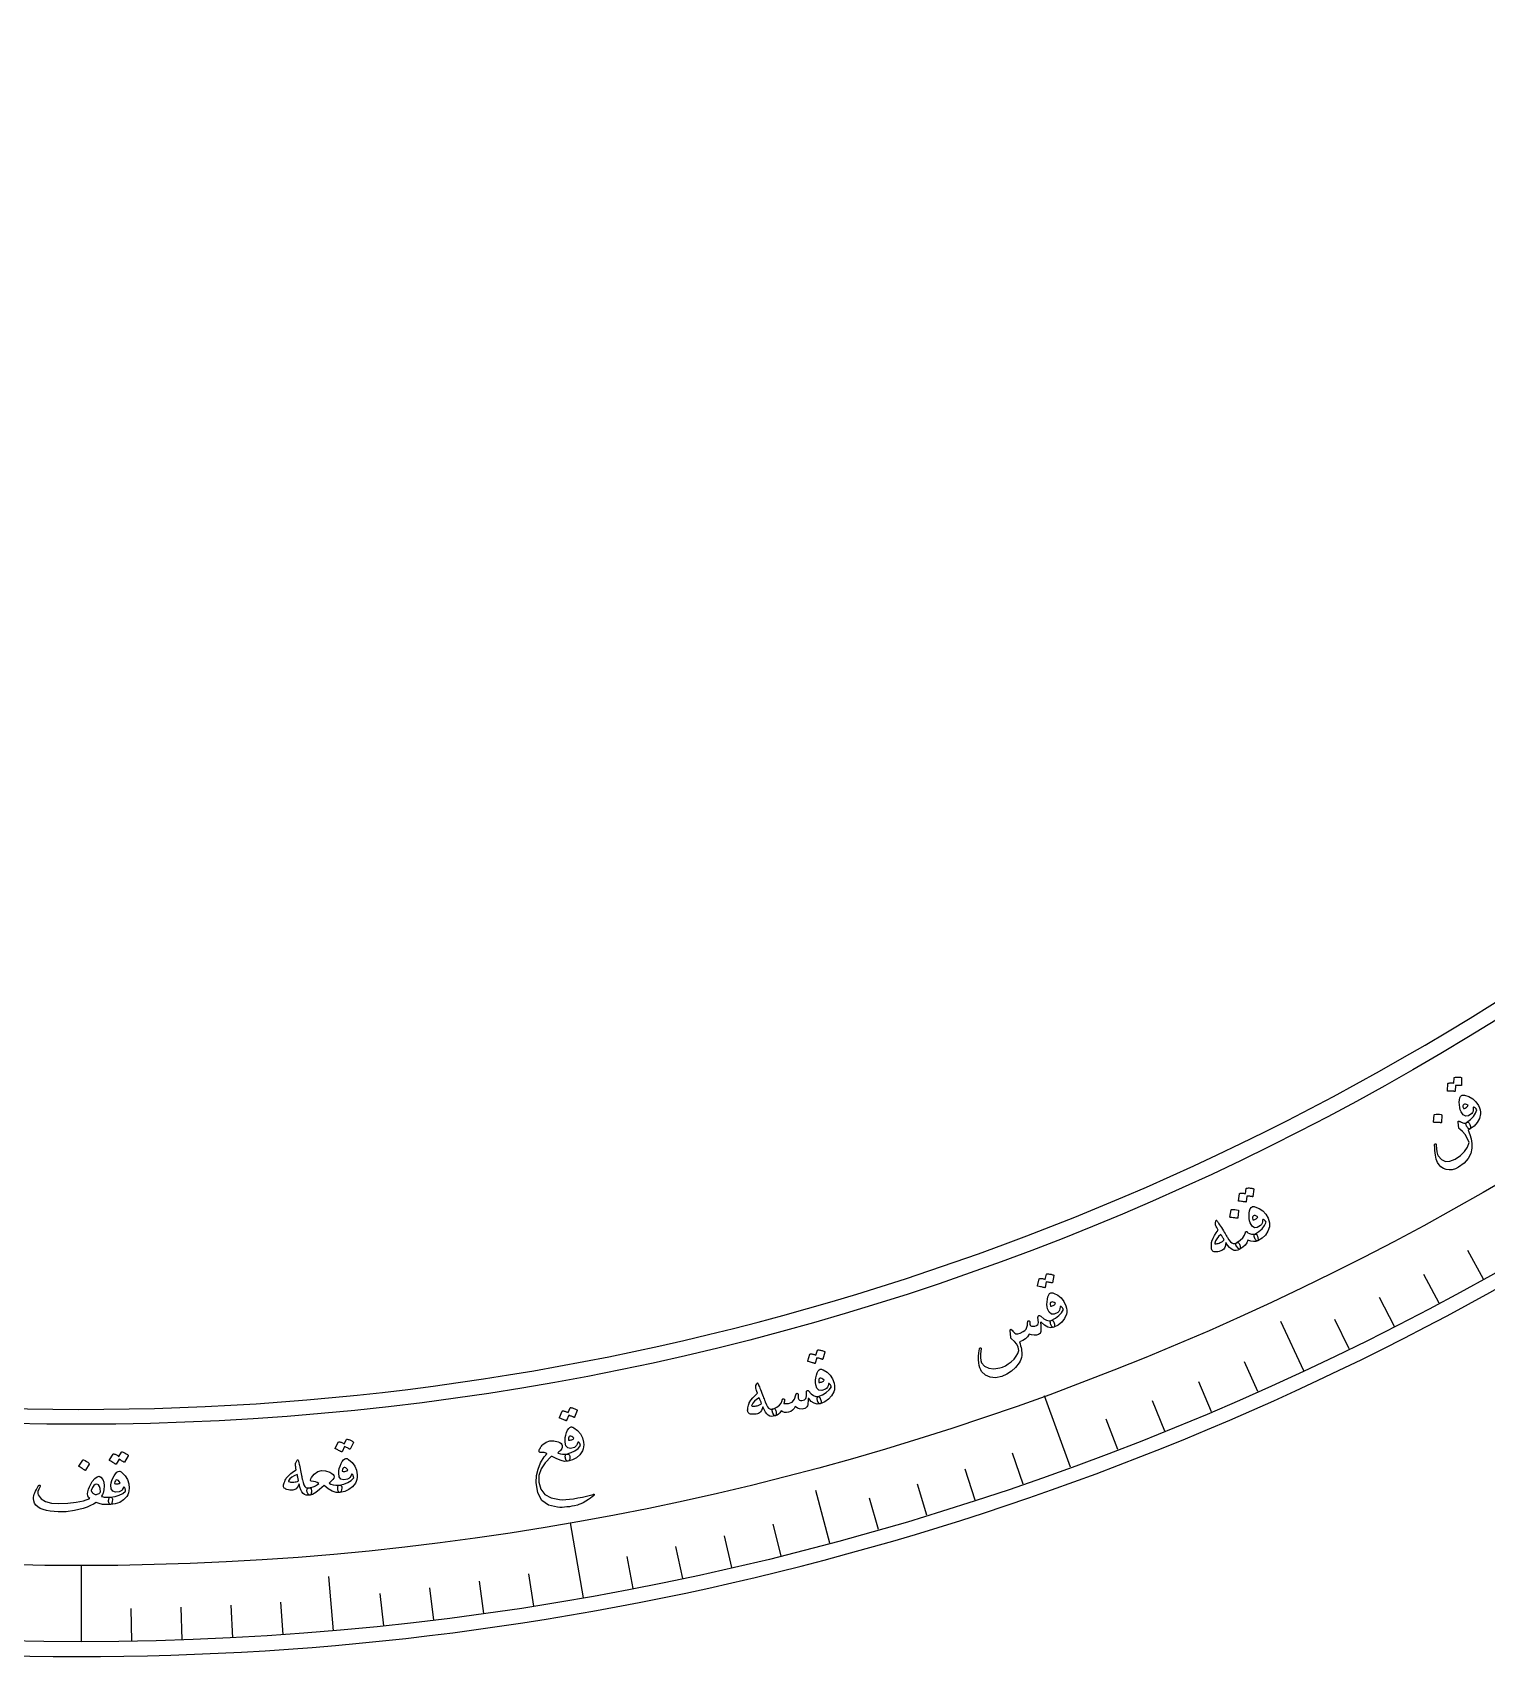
# Model space of a CAD drawing. Header units: millimetres. Extents: x -65 to 65, y -65 to 77.
# Drawn here: x -1.09 to 31.42, y -65 to -28.69 of the extents above; entities that cross this region are included whole.
import ezdxf

# ---------------------------------------------------------------- set-up
doc = ezdxf.new("R2010")
doc.units = ezdxf.units.MM
for name, color, linetype in [('CUT_INNER', 6, 'Continuous'), ('CUT_OUTER', 1, 'Continuous'), ('ENGRAVE', 7, 'Continuous'), ('ENGRAVE_FINE', 8, 'Continuous'), ('TEXT', 5, 'Continuous')]:
    doc.layers.add(name, color=color, linetype=linetype)

msp = doc.modelspace()

# ---------------------------------------------------------------- linework, layer by layer
at = {"layer": 'CUT_INNER'}
msp.add_arc((0.0001, -0.0002), 59.4749, 92.288724, 16.523657, dxfattribs=at)
at = {"layer": 'CUT_OUTER'}
msp.add_arc((0.0002, -0.0002), 64.9998, 179.818811, 0.000134, dxfattribs=at)
at = {"layer": 'ENGRAVE'}
for points in [[(27.3301, -58.6096), (26.8164, -57.5079)], [(22.1179, -60.7685), (21.5359, -59.1694)], [(16.7374, -62.465), (16.4228, -61.2909)], [(11.2296, -63.686), (10.9341, -62.0102)], [(0, -64.6685), (0, -62.9668)], [(5.6362, -64.4224), (5.5303, -63.2115)]]:
    msp.add_lwpolyline(points, dxfattribs=at)
for radius in [64.6685, 62.9668, 59.8065]:
    msp.add_circle((0, 0), radius, dxfattribs=at)
at = {"layer": 'ENGRAVE_FINE'}
for points in [[(31.3519, -56.5603), (30.9983, -55.9225)], [(30.36, -57.0989), (30.0176, -56.455)], [(29.3589, -57.6201), (29.0278, -56.9702)], [(28.3488, -58.1237), (28.0291, -57.4682)], [(26.303, -59.0776), (26.0064, -58.4114)], [(25.268, -59.5277), (24.983, -58.8563)], [(24.2252, -59.9596), (23.952, -59.2834)], [(23.1751, -60.3732), (22.9138, -59.6924)], [(21.054, -61.1453), (20.8166, -60.4557)], [(19.9837, -61.5034), (19.7583, -60.8098)], [(18.9072, -61.8428), (18.694, -61.1454)], [(17.8251, -62.1634), (17.624, -61.4623)], [(15.6447, -62.7476), (15.4683, -62.0399)], [(14.5472, -63.0111), (14.3832, -62.3004)], [(12.3393, -63.4804), (12.2002, -62.7645)], [(13.4453, -63.2553), (13.2937, -62.542)], [(10.1164, -63.8723), (10.0023, -63.152)], [(7.8811, -64.1865), (7.7922, -63.4626)], [(9.0001, -64.0392), (8.8986, -63.3169)], [(2.2569, -64.6291), (2.2314, -63.9002)], [(3.3845, -64.5799), (3.3463, -63.8516)], [(4.511, -64.511), (4.4602, -63.7834)], [(6.7597, -64.3142), (6.6835, -63.5889)], [(1.1286, -64.6587), (1.1159, -63.9295)]]:
    msp.add_lwpolyline(points, dxfattribs=at)
at = {"layer": 'TEXT'}
for points in [[(30.6936, -52.0618), (30.6944, -52.0587), (30.6964, -52.0559), (30.6996, -52.0535), (30.7041, -52.0514), (30.7227, -52.0482), (30.7412, -52.0458), (30.7595, -52.0444), (30.7777, -52.0438), (30.796, -52.0441), (30.8144, -52.0453), (30.8329, -52.0475), (30.8517, -52.0507), (30.856, -52.0525), (30.8591, -52.0553), (30.861, -52.0591), (30.8616, -52.0638), (30.8577, -52.2267), (30.8566, -52.2295), (30.8536, -52.2312), (30.8487, -52.232), (30.8419, -52.2318), (30.8368, -52.2309), (30.8289, -52.2302), (30.8183, -52.2297), (30.8049, -52.2293), (30.7886, -52.2291), (30.7692, -52.229), (30.7468, -52.229), (30.7212, -52.2291), (30.7166, -52.3562), (30.7156, -52.3606), (30.7125, -52.3633), (30.7073, -52.3644), (30.7001, -52.3637), (30.6939, -52.3631), (30.6843, -52.3625), (30.6712, -52.3617), (30.6547, -52.3609), (30.6345, -52.36), (30.6105, -52.3593), (30.5827, -52.3587), (30.551, -52.3583), (30.5472, -52.3573), (30.5448, -52.3556), (30.5437, -52.3531), (30.544, -52.3498), (30.553, -52.1908), (30.5538, -52.1877), (30.5558, -52.1849), (30.5591, -52.1825), (30.5635, -52.1804), (30.579, -52.1771), (30.5945, -52.1746), (30.61, -52.1731), (30.6255, -52.1725), (30.641, -52.1727), (30.6563, -52.1736), (30.6716, -52.1753), (30.6868, -52.1776)], [(30.8589, -52.456), (30.8705, -52.4513), (30.8852, -52.449), (30.9028, -52.4491), (30.9235, -52.4517), (31.0228, -52.481), (31.1085, -52.5293), (31.1807, -52.5966), (31.2393, -52.6832), (31.2622, -52.7327), (31.2772, -52.7801), (31.2842, -52.8253), (31.2834, -52.8683), (31.2585, -52.9708), (31.2121, -53.0608), (31.1441, -53.1383), (31.0546, -53.2031), (31.0437, -53.2065), (31.0315, -53.2045), (31.0181, -53.1971), (31.0035, -53.1845), (30.9964, -53.1769), (30.9898, -53.1688), (30.9839, -53.16), (30.9785, -53.1507), (30.9737, -53.1411), (30.9693, -53.1318), (30.9656, -53.1227), (30.9623, -53.1138), (30.9584, -53.0974), (30.9587, -53.0833), (30.9633, -53.0714), (30.9721, -53.0618), (31.0571, -52.9955), (31.1236, -52.9257), (31.1715, -52.8523), (31.201, -52.7756), (31.1853, -52.7551), (31.1718, -52.7395), (31.1603, -52.7288), (31.1508, -52.7228), (31.1412, -52.7186), (31.1335, -52.7167), (31.1277, -52.7171), (31.1237, -52.7198), (31.1215, -52.7225), (31.12, -52.7252), (31.1194, -52.7279), (31.1196, -52.7307), (31.1228, -52.7705), (31.1183, -52.8054), (31.106, -52.8353), (31.0861, -52.8602), (31.0149, -52.9098), (30.9517, -52.9195), (30.8966, -52.8895), (30.8496, -52.8197), (30.8316, -52.7744), (30.8189, -52.7239), (30.8115, -52.6682), (30.8094, -52.6073), (30.8124, -52.5521), (30.8217, -52.5085), (30.8372, -52.4764), (30.8589, -52.456)], [(30.9069, -52.6555), (30.894, -52.669), (30.8886, -52.6879), (30.8908, -52.712), (30.9006, -52.7414), (30.9031, -52.7455), (30.9051, -52.7483), (30.9066, -52.7497), (30.9076, -52.7499), (30.9256, -52.7445), (30.9428, -52.7372), (30.9591, -52.728), (30.9746, -52.717), (30.9871, -52.7055), (30.9964, -52.6941), (31.0023, -52.6829), (31.0048, -52.6718), (30.9724, -52.657), (30.9453, -52.6493), (30.9235, -52.6488), (30.9069, -52.6555)], [(30.2465, -52.8911), (30.2473, -52.888), (30.2494, -52.8852), (30.2527, -52.8828), (30.2573, -52.8807), (30.2949, -52.8757), (30.3323, -52.8744), (30.3696, -52.8769), (30.4066, -52.8831), (30.4109, -52.8848), (30.4138, -52.8873), (30.4153, -52.8907), (30.4155, -52.8948), (30.4104, -53.057), (30.4093, -53.0614), (30.4061, -53.0642), (30.4009, -53.0652), (30.3937, -53.0645), (30.3875, -53.0638), (30.3778, -53.0631), (30.3646, -53.0623), (30.348, -53.0613), (30.3277, -53.0603), (30.3036, -53.0594), (30.2756, -53.0587), (30.2438, -53.058), (30.2393, -53.0574), (30.2364, -53.0559), (30.2351, -53.0536), (30.2353, -53.0503)], [(30.7805, -53.0513), (30.7806, -53.0397), (30.7842, -53.0323), (30.7914, -53.0292), (30.802, -53.0304), (30.8089, -53.0325), (30.817, -53.0354), (30.8264, -53.0391), (30.8371, -53.0437), (30.8489, -53.049), (30.8617, -53.0551), (30.8754, -53.062), (30.8901, -53.0696), (30.9088, -53.0762), (30.9288, -53.0771), (30.9498, -53.0723), (30.9721, -53.0618), (30.988, -53.0553), (31.0029, -53.0549), (31.0166, -53.0607), (31.0291, -53.0727), (31.0393, -53.0877), (31.0478, -53.1055), (31.0545, -53.1262), (31.0594, -53.1498), (31.062, -53.1704), (31.0621, -53.1861), (31.0596, -53.197), (31.0546, -53.2031), (31.0056, -53.2317), (31.0475, -53.328), (31.0756, -53.4275), (31.0899, -53.5304), (31.0903, -53.6366), (31.066, -53.7562), (31.0083, -53.8666), (30.9174, -53.9676), (30.7931, -54.0589), (30.7227, -54.0949), (30.6529, -54.1156), (30.5838, -54.1213), (30.5156, -54.1118), (30.4532, -54.0887), (30.3998, -54.0544), (30.3556, -54.009), (30.3204, -53.9525), (30.3061, -53.9192), (30.2938, -53.8812), (30.2834, -53.8386), (30.275, -53.7914), (30.2684, -53.7396), (30.2633, -53.6835), (30.2598, -53.6229), (30.2578, -53.558), (30.258, -53.5524), (30.2593, -53.5477), (30.2617, -53.544), (30.2651, -53.5413), (30.2705, -53.5388), (30.2756, -53.5375), (30.2803, -53.5374), (30.2846, -53.5386), (30.2893, -53.5416), (30.2925, -53.5462), (30.2943, -53.5523), (30.2947, -53.5601), (30.3001, -53.6485), (30.3091, -53.7195), (30.3219, -53.7729), (30.3385, -53.8089), (30.4107, -53.8898), (30.4976, -53.9283), (30.5991, -53.9242), (30.7152, -53.8774), (30.8349, -53.7979), (30.9277, -53.709), (30.9936, -53.6111), (31.0326, -53.5041), (30.988, -53.4082), (30.9375, -53.3265), (30.8813, -53.2589), (30.8193, -53.2054), (30.8095, -53.1978), (30.8023, -53.1916), (30.7978, -53.1867), (30.7959, -53.1832)], [(26.0458, -54.5357), (26.0468, -54.5327), (26.0491, -54.5301), (26.0525, -54.528), (26.0572, -54.5262), (26.076, -54.5247), (26.0946, -54.524), (26.113, -54.5241), (26.1312, -54.5251), (26.1493, -54.527), (26.1675, -54.5298), (26.1858, -54.5336), (26.2043, -54.5384), (26.2084, -54.5406), (26.2112, -54.5436), (26.2128, -54.5476), (26.213, -54.5524), (26.1949, -54.7143), (26.1936, -54.7169), (26.1904, -54.7184), (26.1855, -54.7188), (26.1787, -54.718), (26.1737, -54.7167), (26.1659, -54.7153), (26.1554, -54.7138), (26.1421, -54.7123), (26.1259, -54.7107), (26.1066, -54.7089), (26.0842, -54.7069), (26.0588, -54.7047), (26.0431, -54.831), (26.0417, -54.8353), (26.0383, -54.8378), (26.0331, -54.8383), (26.026, -54.8371), (26.0199, -54.8359), (26.0103, -54.8344), (25.9974, -54.8326), (25.981, -54.8303), (25.9609, -54.8277), (25.9371, -54.8249), (25.9094, -54.8219), (25.8779, -54.8187), (25.8742, -54.8174), (25.8719, -54.8155), (25.8711, -54.8129), (25.8716, -54.8096), (25.8945, -54.652), (25.8955, -54.649), (25.8978, -54.6464), (25.9013, -54.6442), (25.9059, -54.6425), (25.9216, -54.6406), (25.9372, -54.6395), (25.9528, -54.6393), (25.9683, -54.6401), (25.9837, -54.6416), (25.9989, -54.6439), (26.014, -54.6468), (26.0289, -54.6505)], [(25.706, -55.0159), (25.7071, -55.0129), (25.7094, -55.0103), (25.7129, -55.0082), (25.7175, -55.0065), (25.7553, -55.0046), (25.7926, -55.0065), (25.8295, -55.012), (25.8659, -55.0213), (25.87, -55.0234), (25.8726, -55.0261), (25.8739, -55.0296), (25.8737, -55.0337), (25.8555, -55.1948), (25.854, -55.1992), (25.8507, -55.2016), (25.8455, -55.2022), (25.8384, -55.2008), (25.8322, -55.1997), (25.8226, -55.1982), (25.8096, -55.1962), (25.7932, -55.1939), (25.7731, -55.1912), (25.7492, -55.1883), (25.7215, -55.1852), (25.6899, -55.1819), (25.6855, -55.1809), (25.6827, -55.1792), (25.6815, -55.1768), (25.682, -55.1735)], [(26.1762, -54.9428), (26.1882, -54.9391), (26.2029, -54.9381), (26.2205, -54.9398), (26.2409, -54.9442), (26.3372, -54.982), (26.4184, -55.0375), (26.4845, -55.1109), (26.5353, -55.2022), (26.5538, -55.2536), (26.5646, -55.3021), (26.5677, -55.3477), (26.5631, -55.3905), (26.5294, -55.4904), (26.4753, -55.576), (26.4008, -55.6473), (26.306, -55.7041), (26.2949, -55.7065), (26.283, -55.7035), (26.2703, -55.695), (26.2568, -55.6811), (26.2504, -55.673), (26.2446, -55.6643), (26.2394, -55.6551), (26.2348, -55.6453), (26.2308, -55.6353), (26.2274, -55.6257), (26.2244, -55.6163), (26.2219, -55.6071), (26.2195, -55.5905), (26.221, -55.5764), (26.2266, -55.565), (26.2362, -55.5562), (26.3266, -55.4975), (26.399, -55.4337), (26.4531, -55.3648), (26.4891, -55.2909), (26.4753, -55.2692), (26.4631, -55.2525), (26.4526, -55.2408), (26.4437, -55.2341), (26.4345, -55.229), (26.427, -55.2264), (26.4212, -55.2263), (26.417, -55.2287), (26.4145, -55.2311), (26.4129, -55.2337), (26.412, -55.2364), (26.412, -55.2392), (26.4117, -55.2791), (26.4041, -55.3134), (26.3893, -55.3421), (26.3673, -55.3652), (26.292, -55.4084), (26.2282, -55.4126), (26.176, -55.3779), (26.1353, -55.3043), (26.1212, -55.2576), (26.113, -55.2062), (26.1105, -55.1501), (26.1137, -55.0892), (26.1215, -55.0345), (26.1345, -54.9918), (26.1527, -54.9613), (26.1762, -54.9428)], [(26.2066, -55.1457), (26.1926, -55.1581), (26.1856, -55.1764), (26.1857, -55.2006), (26.1928, -55.2308), (26.195, -55.235), (26.1967, -55.238), (26.1981, -55.2396), (26.1991, -55.2399), (26.2175, -55.236), (26.2352, -55.2303), (26.2523, -55.2225), (26.2687, -55.2129), (26.2822, -55.2025), (26.2924, -55.192), (26.2992, -55.1813), (26.3027, -55.1705), (26.2717, -55.1529), (26.2454, -55.1429), (26.2237, -55.1405), (26.2066, -55.1457)], [(25.365, -55.262), (25.3699, -55.2472), (25.3769, -55.2425), (25.386, -55.2478), (25.3973, -55.2632), (25.4031, -55.2729), (25.4113, -55.2862), (25.422, -55.3032), (25.4351, -55.3238), (25.4506, -55.3483), (25.4685, -55.377), (25.4888, -55.4098), (25.5115, -55.4467), (25.5339, -55.483), (25.5539, -55.5155), (25.5716, -55.5442), (25.5868, -55.5692), (25.5997, -55.5902), (25.6101, -55.6072), (25.6181, -55.6203), (25.6235, -55.6293), (25.6597, -55.6856), (25.6935, -55.7267), (25.7247, -55.7527), (25.7536, -55.7635), (25.771, -55.7648), (25.7901, -55.7622), (25.8109, -55.7554), (25.8332, -55.7447), (25.8476, -55.7407), (25.8608, -55.7424), (25.873, -55.7499), (25.8841, -55.7632), (25.894, -55.7808), (25.9019, -55.7995), (25.9079, -55.8194), (25.9119, -55.8405), (25.9132, -55.8594), (25.912, -55.8745), (25.9083, -55.8857), (25.902, -55.8931), (25.8584, -55.9128), (25.8174, -55.9223), (25.7789, -55.9215), (25.743, -55.9105), (25.7063, -55.887), (25.6685, -55.8512), (25.6297, -55.8032), (25.5897, -55.7429), (25.5845, -55.7932), (25.5749, -55.8352), (25.561, -55.8689), (25.5428, -55.8943), (25.5252, -55.9085), (25.5025, -55.9212), (25.4749, -55.9324), (25.4424, -55.9421), (25.4068, -55.9496), (25.3759, -55.9534), (25.3496, -55.9536), (25.3279, -55.9502), (25.3083, -55.9427), (25.293, -55.9326), (25.2819, -55.9197), (25.2751, -55.9042), (25.2703, -55.8832), (25.2672, -55.8589), (25.2658, -55.8314), (25.2662, -55.8005), (25.2678, -55.769), (25.2702, -55.7433), (25.2732, -55.7236), (25.2769, -55.7098), (25.3041, -55.648), (25.3366, -55.5868), (25.3741, -55.5262), (25.4169, -55.4662), (25.4002, -55.4355), (25.3861, -55.4088), (25.3746, -55.3862), (25.3657, -55.3676), (25.3595, -55.3515), (25.3558, -55.3362), (25.3547, -55.3217), (25.3563, -55.308)], [(26.2362, -55.5562), (26.2512, -55.5542), (26.2629, -55.5541), (26.2712, -55.5559), (26.276, -55.5595), (26.2808, -55.5663), (26.2855, -55.5751), (26.2901, -55.586), (26.2947, -55.5989), (26.3071, -55.6414), (26.3131, -55.6731), (26.3128, -55.694), (26.306, -55.7041), (26.2584, -55.7189), (26.2049, -55.7211), (26.1456, -55.7107), (26.0804, -55.6877), (26.0566, -55.7479), (26.019, -55.8022), (25.9674, -55.8506), (25.902, -55.8931), (25.8938, -55.8951), (25.8855, -55.8933), (25.8772, -55.8877), (25.869, -55.8784), (25.8237, -55.8152), (25.8187, -55.8082), (25.8154, -55.7995), (25.814, -55.7893), (25.8143, -55.7775), (25.8163, -55.7675), (25.8202, -55.7588), (25.8258, -55.7511), (25.8332, -55.7447), (25.911, -55.6936), (25.9692, -55.6394), (26.0078, -55.5822), (26.0269, -55.5221), (26.0287, -55.5142), (26.0321, -55.5076), (26.0372, -55.5022), (26.0438, -55.4981), (26.0507, -55.496), (26.0566, -55.4966), (26.0616, -55.4999), (26.0655, -55.5059), (26.0686, -55.512), (26.0718, -55.5171), (26.0749, -55.5211), (26.0781, -55.5241), (26.1214, -55.5443), (26.1622, -55.5564), (26.2005, -55.5603), (26.2362, -55.5562)], [(25.4746, -55.5617), (25.4242, -55.6096), (25.385, -55.6581), (25.357, -55.7072), (25.3402, -55.7569), (25.3402, -55.7627), (25.3423, -55.767), (25.3464, -55.7698), (25.3527, -55.7712), (25.3733, -55.7708), (25.3946, -55.7679), (25.4165, -55.7626), (25.4391, -55.7548), (25.4623, -55.7447), (25.4862, -55.7321), (25.5107, -55.7171), (25.5358, -55.6996), (25.5394, -55.6963), (25.5428, -55.6919), (25.5459, -55.6864), (25.5487, -55.6797), (25.5415, -55.6666), (25.5337, -55.6531), (25.5254, -55.6391), (25.5164, -55.6245), (25.5068, -55.6095), (25.4967, -55.5941), (25.4859, -55.5781), (25.4746, -55.5617)], [(21.576, -56.4535), (21.5773, -56.4506), (21.5797, -56.4482), (21.5833, -56.4464), (21.5881, -56.445), (21.607, -56.445), (21.6256, -56.4458), (21.6439, -56.4474), (21.662, -56.4498), (21.6799, -56.4532), (21.6978, -56.4575), (21.7158, -56.4627), (21.7337, -56.469), (21.7377, -56.4715), (21.7403, -56.4747), (21.7415, -56.4788), (21.7413, -56.4836), (21.7103, -56.6435), (21.7087, -56.6461), (21.7055, -56.6473), (21.7005, -56.6473), (21.6938, -56.6459), (21.689, -56.6442), (21.6813, -56.6422), (21.6709, -56.6399), (21.6578, -56.6373), (21.6417, -56.6344), (21.6227, -56.6311), (21.6005, -56.6273), (21.5753, -56.6231), (21.5496, -56.7476), (21.5478, -56.7518), (21.5443, -56.754), (21.539, -56.7542), (21.5321, -56.7523), (21.526, -56.7507), (21.5166, -56.7485), (21.5039, -56.7455), (21.4877, -56.7419), (21.4679, -56.7378), (21.4444, -56.7331), (21.4171, -56.7278), (21.3859, -56.7221), (21.3823, -56.7205), (21.3802, -56.7184), (21.3796, -56.7157), (21.3804, -56.7125), (21.4158, -56.5573), (21.4171, -56.5543), (21.4196, -56.552), (21.4232, -56.5501), (21.428, -56.5488), (21.4438, -56.5481), (21.4594, -56.5483), (21.475, -56.5494), (21.4904, -56.5513), (21.5056, -56.5541), (21.5206, -56.5576), (21.5354, -56.5618), (21.55, -56.5666)], [(21.6732, -56.8698), (21.6855, -56.8671), (21.7003, -56.8673), (21.7177, -56.8704), (21.7376, -56.8764), (21.8306, -56.9218), (21.9071, -56.9837), (21.967, -57.0622), (22.0103, -57.1573), (22.0246, -57.21), (22.0315, -57.2592), (22.0309, -57.3049), (22.0229, -57.3472), (21.9813, -57.4441), (21.9205, -57.5251), (21.8405, -57.5901), (21.7414, -57.6391), (21.7302, -57.6406), (21.7185, -57.6366), (21.7065, -57.6271), (21.6942, -57.6122), (21.6885, -57.6036), (21.6834, -57.5945), (21.679, -57.5848), (21.6752, -57.5747), (21.672, -57.5645), (21.6693, -57.5546), (21.6671, -57.545), (21.6654, -57.5357), (21.6643, -57.5188), (21.667, -57.505), (21.6734, -57.494), (21.6837, -57.486), (21.7786, -57.4348), (21.8558, -57.3771), (21.9153, -57.3127), (21.9572, -57.242), (21.9451, -57.2192), (21.9344, -57.2016), (21.9248, -57.189), (21.9165, -57.1816), (21.9077, -57.1759), (21.9004, -57.1727), (21.8946, -57.1721), (21.8903, -57.1741), (21.8876, -57.1764), (21.8858, -57.1788), (21.8847, -57.1814), (21.8844, -57.1842), (21.8809, -57.224), (21.8706, -57.2576), (21.8536, -57.285), (21.8298, -57.3062), (21.7513, -57.3432), (21.6873, -57.3423), (21.638, -57.3035), (21.6034, -57.2268), (21.5932, -57.1792), (21.5891, -57.1273), (21.5911, -57.0712), (21.5992, -57.0107), (21.6113, -56.9568), (21.6277, -56.9153), (21.6484, -56.8863), (21.6732, -56.8698)], [(21.6873, -57.0745), (21.6722, -57.0857), (21.6638, -57.1034), (21.6619, -57.1275), (21.6667, -57.1582), (21.6685, -57.1626), (21.67, -57.1657), (21.6712, -57.1674), (21.6722, -57.1677), (21.6909, -57.1654), (21.709, -57.1611), (21.7266, -57.1548), (21.7437, -57.1464), (21.758, -57.1372), (21.769, -57.1276), (21.7767, -57.1175), (21.781, -57.1069), (21.7516, -57.0869), (21.7261, -57.0748), (21.7047, -57.0707), (21.6873, -57.0745)], [(21.3891, -57.4159), (21.3892, -57.4061), (21.3913, -57.3971), (21.3955, -57.3892), (21.4017, -57.3821), (21.4112, -57.3767), (21.4225, -57.3768), (21.4356, -57.3822), (21.4504, -57.393), (21.5188, -57.4472), (21.5804, -57.4807), (21.6354, -57.4937), (21.6837, -57.486), (21.7072, -57.4832), (21.7273, -57.4958), (21.744, -57.5237), (21.7572, -57.5671), (21.7612, -57.5945), (21.7599, -57.6156), (21.7533, -57.6305), (21.7414, -57.6391), (21.6765, -57.6498), (21.6084, -57.6343), (21.537, -57.5925), (21.4625, -57.5243), (21.4562, -57.5181), (21.4516, -57.5173), (21.4488, -57.5218), (21.4478, -57.5318), (21.4513, -57.602), (21.4528, -57.6589), (21.4526, -57.7024), (21.4505, -57.7325), (21.4457, -57.7555), (21.4362, -57.7742), (21.4219, -57.7886), (21.4029, -57.7986), (21.3525, -57.8126), (21.3, -57.8158), (21.2457, -57.8083), (21.1894, -57.7901), (21.1558, -57.8511), (21.1089, -57.8999), (21.0487, -57.9365), (20.9754, -57.961), (20.9893, -58.0067), (21.0009, -58.0503), (21.0103, -58.0919), (21.0175, -58.1313), (21.0225, -58.1688), (21.0254, -58.2043), (21.0261, -58.238), (21.0246, -58.2698), (21.0193, -58.3134), (21.0085, -58.3553), (20.9922, -58.3956), (20.9704, -58.4343), (20.8897, -58.5379), (20.7979, -58.6232), (20.695, -58.69), (20.581, -58.7382), (20.4411, -58.7665), (20.3188, -58.7568), (20.2144, -58.7093), (20.1279, -58.6241), (20.1079, -58.5905), (20.091, -58.5478), (20.0774, -58.4962), (20.067, -58.4355), (20.0613, -58.3667), (20.0618, -58.2907), (20.0684, -58.2075), (20.0812, -58.1172), (20.0829, -58.1107), (20.0854, -58.1056), (20.0886, -58.102), (20.0925, -58.0998), (20.0983, -58.0984), (20.1036, -58.0984), (20.1084, -58.0997), (20.1128, -58.1024), (20.1162, -58.1061), (20.1185, -58.1105), (20.1195, -58.1156), (20.1193, -58.1213), (20.1056, -58.2293), (20.1023, -58.3171), (20.1097, -58.3846), (20.1278, -58.4319), (20.1965, -58.5079), (20.2872, -58.5528), (20.3997, -58.5664), (20.5341, -58.5485), (20.5969, -58.5291), (20.6607, -58.4992), (20.7253, -58.4587), (20.7908, -58.4077), (20.8533, -58.3483), (20.9027, -58.2866), (20.9391, -58.2229), (20.9624, -58.157), (20.9482, -58.0855), (20.9158, -58.0182), (20.8652, -57.955), (20.7966, -57.896), (20.7893, -57.889), (20.7841, -57.8816), (20.7809, -57.8737), (20.7797, -57.8653), (20.7681, -57.7091), (20.7691, -57.6943), (20.7733, -57.686), (20.7809, -57.6842), (20.7918, -57.689), (20.8102, -57.7058), (20.829, -57.7249), (20.848, -57.7463), (20.8675, -57.7699), (20.8937, -57.7867), (20.9346, -57.7867), (20.9904, -57.77), (21.0609, -57.7365), (21.0963, -57.7108), (21.1236, -57.6782), (21.1427, -57.6387), (21.1536, -57.5922), (21.155, -57.5857), (21.156, -57.5789), (21.1568, -57.572), (21.1571, -57.5647), (21.1573, -57.5574), (21.1575, -57.5499), (21.1576, -57.5422), (21.1577, -57.5345), (21.1582, -57.5198), (21.1602, -57.5084), (21.1636, -57.5004), (21.1685, -57.4957), (21.1736, -57.4937), (21.1793, -57.4932), (21.1854, -57.4942), (21.1922, -57.4966), (21.1981, -57.4997), (21.2026, -57.5039), (21.2056, -57.5095), (21.2072, -57.5163), (21.2083, -57.5721), (21.2117, -57.5879), (21.2185, -57.5998), (21.2287, -57.6078), (21.2424, -57.6118), (21.2817, -57.6146), (21.319, -57.6102), (21.3544, -57.5984), (21.3877, -57.5793), (21.3955, -57.5641), (21.3983, -57.5318), (21.3961, -57.4824), (21.3891, -57.4159)], [(16.4598, -58.1515), (16.4613, -58.1487), (16.464, -58.1466), (16.4677, -58.145), (16.4726, -58.1441), (16.4914, -58.1458), (16.5099, -58.1482), (16.528, -58.1515), (16.5457, -58.1555), (16.5633, -58.1604), (16.5808, -58.1663), (16.5982, -58.1732), (16.6155, -58.181), (16.6193, -58.1838), (16.6215, -58.1873), (16.6224, -58.1914), (16.6217, -58.1962), (16.5766, -58.3527), (16.5748, -58.3551), (16.5715, -58.3561), (16.5665, -58.3556), (16.56, -58.3537), (16.5553, -58.3515), (16.5479, -58.3488), (16.5377, -58.3456), (16.5249, -58.3419), (16.5092, -58.3375), (16.4904, -58.3325), (16.4687, -58.3268), (16.444, -58.3203), (16.4073, -58.4421), (16.4051, -58.4461), (16.4014, -58.448), (16.3962, -58.4477), (16.3894, -58.4452), (16.3836, -58.4431), (16.3744, -58.44), (16.3619, -58.4359), (16.3461, -58.4309), (16.3268, -58.425), (16.3038, -58.4182), (16.277, -58.4106), (16.2465, -58.4021), (16.2431, -58.4002), (16.2412, -58.3979), (16.2408, -58.3952), (16.2419, -58.3921), (16.291, -58.2406), (16.2926, -58.2378), (16.2952, -58.2356), (16.299, -58.2341), (16.3039, -58.2332), (16.3197, -58.2339), (16.3353, -58.2355), (16.3506, -58.238), (16.3658, -58.2413), (16.3807, -58.2455), (16.3953, -58.2502), (16.4097, -58.2557), (16.4238, -58.2618)], [(16.5195, -58.5748), (16.532, -58.5732), (16.5467, -58.5747), (16.5637, -58.5793), (16.5831, -58.5871), (16.6717, -58.6406), (16.7423, -58.7091), (16.795, -58.7926), (16.8297, -58.8912), (16.8393, -58.9449), (16.8417, -58.9946), (16.8371, -59.0401), (16.8253, -59.0815), (16.7752, -59.1742), (16.7074, -59.2495), (16.622, -59.3071), (16.5189, -59.3471), (16.5076, -59.3476), (16.4963, -59.3426), (16.4852, -59.3321), (16.4743, -59.3162), (16.4693, -59.307), (16.4651, -59.2975), (16.4615, -59.2875), (16.4587, -59.2771), (16.4564, -59.2666), (16.4546, -59.2565), (16.4533, -59.2468), (16.4524, -59.2373), (16.4528, -59.2205), (16.4567, -59.2069), (16.4641, -59.1966), (16.4751, -59.1895), (16.5741, -59.147), (16.6562, -59.0963), (16.7212, -59.0376), (16.7692, -58.9708), (16.7592, -58.947), (16.7501, -58.9285), (16.7417, -58.9152), (16.7341, -58.9071), (16.7258, -58.9005), (16.7189, -58.8967), (16.7131, -58.8957), (16.7086, -58.8973), (16.7058, -58.8993), (16.7037, -58.9015), (16.7024, -58.904), (16.7019, -58.9068), (16.6948, -58.9461), (16.6816, -58.9786), (16.6622, -59.0044), (16.6366, -59.0234), (16.5551, -59.0533), (16.4915, -59.0467), (16.4458, -59.0036), (16.4182, -58.9242), (16.4122, -58.8758), (16.4128, -58.8238), (16.4198, -58.768), (16.4332, -58.7086), (16.4501, -58.6559), (16.4702, -58.6161), (16.4933, -58.5891), (16.5195, -58.5748)], [(16.5153, -58.78), (16.4993, -58.7898), (16.4893, -58.8066), (16.4853, -58.8305), (16.4873, -58.8615), (16.4887, -58.866), (16.4899, -58.8692), (16.491, -58.871), (16.492, -58.8715), (16.5108, -58.8708), (16.5292, -58.8681), (16.5473, -58.8634), (16.5651, -58.8566), (16.5802, -58.8487), (16.592, -58.8401), (16.6005, -58.8307), (16.6058, -58.8206), (16.5782, -58.798), (16.554, -58.7837), (16.533, -58.7777), (16.5153, -58.78)], [(15.1005, -58.9003), (15.108, -58.8866), (15.1157, -58.8832), (15.1237, -58.8901), (15.1321, -58.9072), (15.1361, -58.9178), (15.1418, -58.9324), (15.1493, -58.951), (15.1585, -58.9736), (15.1694, -59.0005), (15.1819, -59.0319), (15.196, -59.0678), (15.2118, -59.1082), (15.2273, -59.1479), (15.2412, -59.1834), (15.2534, -59.2148), (15.264, -59.2421), (15.273, -59.2651), (15.2802, -59.2837), (15.2856, -59.298), (15.2894, -59.3078), (15.315, -59.3696), (15.3408, -59.4161), (15.367, -59.4473), (15.3934, -59.4631), (15.4104, -59.4675), (15.4296, -59.4683), (15.4512, -59.4654), (15.4752, -59.4588), (15.49, -59.4574), (15.5027, -59.4615), (15.5134, -59.471), (15.5219, -59.4861), (15.5285, -59.5051), (15.533, -59.525), (15.5353, -59.5456), (15.5355, -59.5671), (15.5334, -59.5859), (15.5295, -59.6005), (15.5239, -59.6109), (15.5164, -59.6171), (15.4699, -59.6287), (15.4279, -59.6307), (15.3901, -59.6231), (15.3568, -59.6058), (15.3249, -59.5762), (15.2941, -59.5342), (15.2644, -59.48), (15.2359, -59.4136), (15.2218, -59.4621), (15.2049, -59.5017), (15.1852, -59.5324), (15.1627, -59.5542), (15.1428, -59.565), (15.1183, -59.5735), (15.0891, -59.5796), (15.0554, -59.5833), (15.0191, -59.5843), (14.9879, -59.5825), (14.962, -59.578), (14.9413, -59.5708), (14.9233, -59.56), (14.91, -59.5472), (14.9015, -59.5326), (14.8976, -59.5162), (14.8965, -59.4946), (14.8978, -59.4702), (14.9014, -59.4428), (14.9072, -59.4125), (14.9145, -59.3818), (14.9214, -59.357), (14.9279, -59.3381), (14.934, -59.3252), (14.9718, -59.2693), (15.0146, -59.2148), (15.0624, -59.1619), (15.1151, -59.1105), (15.1042, -59.0773), (15.0951, -59.0485), (15.0878, -59.0242), (15.0824, -59.0044), (15.0791, -58.9874), (15.0783, -58.9717), (15.0798, -58.9572), (15.0838, -58.944)], [(15.6675, -59.273), (15.6704, -59.262), (15.6744, -59.2529), (15.6792, -59.2456), (15.6851, -59.2401), (15.6915, -59.2369), (15.6982, -59.2362), (15.705, -59.238), (15.712, -59.2424), (15.7179, -59.2492), (15.7214, -59.2583), (15.7224, -59.2696), (15.721, -59.2833), (15.7192, -59.2905), (15.7176, -59.2978), (15.7161, -59.3054), (15.7148, -59.3132), (15.7134, -59.321), (15.7117, -59.329), (15.7096, -59.3371), (15.7073, -59.3452), (15.8124, -59.3442), (15.892, -59.3116), (15.9458, -59.2473), (15.9739, -59.1516), (15.9767, -59.1406), (15.9802, -59.1316), (15.9845, -59.1244), (15.9896, -59.1192), (15.9959, -59.1158), (16.0025, -59.1147), (16.0092, -59.116), (16.016, -59.1195), (16.0219, -59.1252), (16.0258, -59.1329), (16.0275, -59.1425), (16.0273, -59.1541), (16.0253, -59.1826), (16.0253, -59.206), (16.0272, -59.2244), (16.0311, -59.2379), (16.0423, -59.2554), (16.0594, -59.2674), (16.0822, -59.2738), (16.1109, -59.2746), (16.1407, -59.2703), (16.165, -59.2618), (16.184, -59.249), (16.1975, -59.2321), (16.2068, -59.2081), (16.2127, -59.1738), (16.2154, -59.1294), (16.2148, -59.0747), (16.2151, -59.0681), (16.2181, -59.0625), (16.2237, -59.0582), (16.232, -59.0549), (16.241, -59.0534), (16.2487, -59.0541), (16.2552, -59.057), (16.2604, -59.0622), (16.3144, -59.1247), (16.3685, -59.1667), (16.4227, -59.1882), (16.4768, -59.189), (16.4885, -59.1905), (16.4996, -59.1978), (16.5102, -59.2109), (16.5204, -59.2297), (16.5296, -59.2506), (16.5359, -59.2702), (16.5392, -59.2885), (16.5396, -59.3055), (16.5379, -59.3217), (16.5342, -59.3339), (16.5285, -59.3422), (16.5207, -59.3466), (16.4503, -59.3545), (16.3837, -59.338), (16.3207, -59.297), (16.2616, -59.2315), (16.2587, -59.2281), (16.2562, -59.2274), (16.2543, -59.2293), (16.2528, -59.234), (16.2502, -59.2883), (16.246, -59.3334), (16.2402, -59.3692), (16.2329, -59.3959), (16.2224, -59.4163), (16.2093, -59.4329), (16.1936, -59.4458), (16.1751, -59.455), (16.1153, -59.4671), (16.0597, -59.4641), (16.0083, -59.4461), (15.9612, -59.413), (15.9343, -59.4581), (15.9007, -59.4941), (15.8604, -59.5211), (15.8134, -59.539), (15.7658, -59.5471), (15.7218, -59.5449), (15.6816, -59.5326), (15.6451, -59.5101), (15.618, -59.5493), (15.5875, -59.5802), (15.5536, -59.6028), (15.5164, -59.6171), (15.4993, -59.6137), (15.4818, -59.5947), (15.4637, -59.56), (15.4451, -59.5098), (15.4429, -59.4936), (15.4472, -59.4797), (15.4579, -59.4681), (15.4752, -59.4588), (15.5515, -59.4255), (15.609, -59.3834), (15.6476, -59.3325), (15.6675, -59.273)], [(10.9288, -59.4398), (10.9306, -59.4371), (10.9334, -59.4352), (10.9373, -59.4341), (10.9422, -59.4336), (10.9608, -59.437), (10.979, -59.4412), (10.9967, -59.4461), (11.014, -59.4518), (11.031, -59.4583), (11.0479, -59.4658), (11.0646, -59.4743), (11.0811, -59.4837), (11.0845, -59.4869), (11.0865, -59.4906), (11.0869, -59.4948), (11.0858, -59.4995), (11.0262, -59.651), (11.0242, -59.6533), (11.0208, -59.6539), (11.0159, -59.6529), (11.0096, -59.6504), (11.0051, -59.6478), (10.998, -59.6445), (10.9882, -59.6403), (10.9757, -59.6354), (10.9605, -59.6296), (10.9423, -59.6228), (10.9213, -59.6151), (10.8973, -59.6064), (10.8492, -59.7241), (10.8467, -59.7279), (10.8429, -59.7295), (10.8377, -59.7287), (10.8312, -59.7256), (10.8255, -59.7229), (10.8167, -59.719), (10.8047, -59.7137), (10.7894, -59.7073), (10.7708, -59.6995), (10.7485, -59.6906), (10.7225, -59.6805), (10.693, -59.6692), (10.6897, -59.667), (10.688, -59.6645), (10.6879, -59.6618), (10.6893, -59.6588), (10.7524, -59.5126), (10.7542, -59.5099), (10.7571, -59.508), (10.761, -59.5069), (10.7659, -59.5065), (10.7816, -59.5086), (10.7969, -59.5117), (10.812, -59.5156), (10.8268, -59.5203), (10.8413, -59.5259), (10.8554, -59.532), (10.8692, -59.5388), (10.8826, -59.5462)], [(15.1549, -59.2148), (15.0968, -59.2529), (15.0496, -59.2937), (15.0133, -59.337), (14.9879, -59.3829), (14.9868, -59.3885), (14.9881, -59.3931), (14.9917, -59.3967), (14.9976, -59.3992), (15.018, -59.4024), (15.0394, -59.4034), (15.062, -59.402), (15.0856, -59.3985), (15.1102, -59.3926), (15.1359, -59.3845), (15.1627, -59.3741), (15.1906, -59.3614), (15.1947, -59.3588), (15.1988, -59.355), (15.2028, -59.3501), (15.2068, -59.3441), (15.202, -59.3299), (15.1968, -59.3152), (15.1911, -59.2999), (15.1848, -59.284), (15.1781, -59.2676), (15.1709, -59.2505), (15.1631, -59.2329), (15.1549, -59.2148)], [(10.9485, -59.8668), (10.9611, -59.8663), (10.9756, -59.8692), (10.9921, -59.8754), (11.0106, -59.885), (11.0938, -59.9466), (11.1578, -60.0214), (11.2024, -60.1095), (11.2276, -60.2109), (11.2321, -60.2653), (11.2299, -60.3149), (11.221, -60.3598), (11.2054, -60.3999), (11.1468, -60.4876), (11.0723, -60.5561), (10.9818, -60.6055), (10.8755, -60.6357), (10.8641, -60.635), (10.8534, -60.629), (10.8433, -60.6175), (10.8339, -60.6006), (10.8298, -60.5911), (10.8265, -60.5812), (10.8239, -60.5709), (10.8221, -60.5603), (10.8208, -60.5496), (10.82, -60.5394), (10.8195, -60.5295), (10.8195, -60.5201), (10.8215, -60.5033), (10.8267, -60.4902), (10.835, -60.4806), (10.8466, -60.4746), (10.9492, -60.4416), (11.0357, -60.3988), (11.1059, -60.3464), (11.1599, -60.2845), (11.1523, -60.2599), (11.1449, -60.2406), (11.1378, -60.2265), (11.1309, -60.2177), (11.1234, -60.2105), (11.1168, -60.206), (11.1112, -60.2044), (11.1065, -60.2056), (11.1035, -60.2073), (11.1012, -60.2093), (11.0997, -60.2117), (11.0989, -60.2144), (11.0882, -60.2529), (11.072, -60.284), (11.0503, -60.3079), (11.023, -60.3244), (10.939, -60.3465), (10.8763, -60.334), (10.8349, -60.2868), (10.8148, -60.2051), (10.8135, -60.1564), (10.8189, -60.1046), (10.8311, -60.0498), (10.85, -59.9919), (10.8719, -59.941), (10.8955, -59.9033), (10.9211, -59.8785), (10.9485, -59.8668)], [(5.9316, -60.1443), (5.9336, -60.1419), (5.9366, -60.1402), (5.9406, -60.1394), (5.9455, -60.1393), (5.9637, -60.1443), (5.9815, -60.1499), (5.9987, -60.1563), (6.0155, -60.1634), (6.0319, -60.1714), (6.0481, -60.1803), (6.064, -60.1901), (6.0797, -60.2008), (6.0829, -60.2043), (6.0845, -60.2081), (6.0846, -60.2123), (6.0831, -60.2169), (6.011, -60.363), (6.0089, -60.365), (6.0054, -60.3654), (6.0006, -60.364), (5.9946, -60.361), (5.9903, -60.358), (5.9835, -60.3541), (5.9741, -60.3491), (5.9621, -60.3432), (5.9473, -60.3361), (5.9298, -60.3279), (5.9095, -60.3184), (5.8863, -60.3077), (5.8286, -60.4211), (5.8257, -60.4247), (5.8218, -60.4258), (5.8167, -60.4246), (5.8105, -60.421), (5.8051, -60.4179), (5.7966, -60.4132), (5.785, -60.407), (5.7704, -60.3993), (5.7524, -60.39), (5.731, -60.3793), (5.706, -60.367), (5.6775, -60.3533), (5.6744, -60.3508), (5.6729, -60.3482), (5.673, -60.3455), (5.6747, -60.3426), (5.7498, -60.2022), (5.7518, -60.1997), (5.7548, -60.198), (5.7588, -60.1972), (5.7637, -60.1972), (5.7791, -60.2007), (5.7942, -60.205), (5.8089, -60.2101), (5.8232, -60.2161), (5.8372, -60.2228), (5.8507, -60.2301), (5.8639, -60.238), (5.8767, -60.2465)], [(10.659, -60.1997), (10.6982, -60.2175), (10.7269, -60.237), (10.7451, -60.2581), (10.7528, -60.2809), (10.7535, -60.3033), (10.7497, -60.3257), (10.7412, -60.348), (10.728, -60.3702), (10.7121, -60.3911), (10.6953, -60.4097), (10.6776, -60.4259), (10.659, -60.4397), (10.6541, -60.4427), (10.6531, -60.4458), (10.6561, -60.4488), (10.663, -60.4519), (10.7102, -60.4671), (10.7565, -60.4759), (10.802, -60.4784), (10.8466, -60.4746), (10.8762, -60.4748), (10.8982, -60.4838), (10.9126, -60.5015), (10.9192, -60.528), (10.9203, -60.5715), (10.9134, -60.6039), (10.8984, -60.6253), (10.8755, -60.6357), (10.8057, -60.6375), (10.7242, -60.6201), (10.6311, -60.5835), (10.5264, -60.5275), (10.5204, -60.5257), (10.5145, -60.5258), (10.5087, -60.5278), (10.503, -60.5315), (10.3689, -60.6657), (10.2781, -60.8057), (10.2308, -60.9518), (10.2274, -61.1041), (10.2723, -61.2612), (10.365, -61.3782), (10.5055, -61.4549), (10.694, -61.491), (10.7582, -61.4931), (10.8309, -61.4906), (10.9122, -61.4835), (11.0019, -61.4718), (11.0999, -61.4552), (11.2061, -61.4335), (11.3204, -61.4067), (11.4428, -61.3746), (11.4515, -61.3721), (11.4582, -61.3717), (11.4631, -61.3736), (11.4659, -61.3777), (11.4666, -61.3832), (11.4648, -61.3894), (11.4606, -61.3964), (11.4539, -61.404), (11.4244, -61.4297), (11.3853, -61.4588), (11.3367, -61.4912), (11.2786, -61.527), (11.2203, -61.5604), (11.1695, -61.5861), (11.1263, -61.6042), (11.0907, -61.6147), (11.0291, -61.6285), (10.9693, -61.6401), (10.9111, -61.6495), (10.8548, -61.6567), (10.8002, -61.6616), (10.7477, -61.6644), (10.6971, -61.6649), (10.6485, -61.6631), (10.4421, -61.6173), (10.2934, -61.5096), (10.2024, -61.3405), (10.1687, -61.1102), (10.1771, -60.9561), (10.21, -60.8093), (10.2673, -60.6699), (10.3488, -60.5378), (10.3568, -60.5277), (10.3642, -60.5186), (10.371, -60.5105), (10.3771, -60.5035), (10.3825, -60.4972), (10.3873, -60.4916), (10.3913, -60.4865), (10.3946, -60.482), (10.4008, -60.4741), (10.4038, -60.468), (10.4036, -60.4635), (10.4002, -60.4607), (10.3732, -60.4473), (10.3438, -60.4386), (10.312, -60.4347), (10.2778, -60.4356), (10.2558, -60.4352), (10.241, -60.4308), (10.2333, -60.4224), (10.2329, -60.41), (10.2389, -60.3876), (10.2462, -60.3665), (10.2549, -60.3466), (10.265, -60.328), (10.2763, -60.3105), (10.2886, -60.2938), (10.302, -60.278), (10.3165, -60.263), (10.3947, -60.2078), (10.4777, -60.1789), (10.5658, -60.1762), (10.659, -60.1997)], [(10.9251, -60.0707), (10.9083, -60.0789), (10.8967, -60.0947), (10.8905, -60.1181), (10.8896, -60.1492), (10.8905, -60.1538), (10.8915, -60.1571), (10.8924, -60.159), (10.8933, -60.1596), (10.912, -60.1607), (10.9306, -60.1597), (10.9491, -60.1567), (10.9674, -60.1516), (10.9832, -60.1452), (10.9958, -60.1377), (11.0052, -60.1291), (11.0114, -60.1196), (10.986, -60.0945), (10.9632, -60.078), (10.9429, -60.0701), (10.9251, -60.0707)], [(0.0324, -60.6088), (0.0346, -60.6066), (0.0378, -60.6052), (0.0418, -60.6047), (0.0468, -60.6052), (0.0817, -60.6195), (0.1147, -60.6369), (0.1457, -60.6575), (0.1747, -60.6813), (0.1775, -60.6849), (0.1787, -60.6886), (0.1784, -60.6922), (0.1765, -60.6958), (0.0921, -60.8342), (0.0889, -60.8375), (0.0848, -60.8383), (0.0799, -60.8366), (0.074, -60.8324), (0.0689, -60.8288), (0.0609, -60.8233), (0.05, -60.8161), (0.0361, -60.807), (0.0191, -60.7961), (-0.0014, -60.7834), (-0.0251, -60.7688), (-0.0523, -60.7524), (-0.0559, -60.7497), (-0.0577, -60.747), (-0.0577, -60.7442), (-0.0559, -60.7415)], [(0.9002, -60.4294), (0.9024, -60.4271), (0.9055, -60.4257), (0.9096, -60.4252), (0.9145, -60.4256), (0.9322, -60.432), (0.9495, -60.4391), (0.9661, -60.4469), (0.9822, -60.4554), (0.9979, -60.4647), (1.0133, -60.4749), (1.0283, -60.486), (1.0431, -60.498), (1.046, -60.5017), (1.0473, -60.5057), (1.047, -60.5099), (1.0452, -60.5144), (0.9612, -60.6539), (0.9588, -60.6558), (0.9553, -60.6559), (0.9507, -60.6541), (0.9449, -60.6506), (0.9409, -60.6473), (0.9344, -60.6428), (0.9255, -60.6371), (0.914, -60.6301), (0.8999, -60.6219), (0.8831, -60.6122), (0.8636, -60.601), (0.8414, -60.5885), (0.7745, -60.6966), (0.7714, -60.6999), (0.7673, -60.7008), (0.7624, -60.6991), (0.7565, -60.695), (0.7513, -60.6914), (0.7433, -60.6861), (0.7323, -60.679), (0.7183, -60.67), (0.7012, -60.6593), (0.6807, -60.6468), (0.6568, -60.6325), (0.6296, -60.6165), (0.6267, -60.6138), (0.6254, -60.6111), (0.6258, -60.6083), (0.6276, -60.6056), (0.7142, -60.4719), (0.7164, -60.4696), (0.7195, -60.4682), (0.7236, -60.4677), (0.7285, -60.4681), (0.7436, -60.4729), (0.7582, -60.4784), (0.7725, -60.4848), (0.7862, -60.4919), (0.7996, -60.4998), (0.8125, -60.5082), (0.825, -60.5171), (0.837, -60.5267)], [(4.8249, -60.6134), (4.8345, -60.6013), (4.8427, -60.5993), (4.8495, -60.6074), (4.8548, -60.6256), (4.8569, -60.6368), (4.8601, -60.6521), (4.8643, -60.6717), (4.8695, -60.6956), (4.8756, -60.7239), (4.8825, -60.757), (4.8903, -60.7948), (4.899, -60.8373), (4.9075, -60.8791), (4.9151, -60.9165), (4.9218, -60.9495), (4.9276, -60.9782), (4.9325, -61.0023), (4.9364, -61.0219), (4.9394, -61.0369), (4.9414, -61.0473), (4.9561, -61.1125), (4.9736, -61.1627), (4.9941, -61.1979), (5.0174, -61.218), (5.0333, -61.2252), (5.0522, -61.2293), (5.074, -61.2301), (5.0987, -61.2277), (5.1135, -61.2288), (5.1254, -61.235), (5.1342, -61.2463), (5.14, -61.2625), (5.1433, -61.2825), (5.1443, -61.3028), (5.1431, -61.3235), (5.1396, -61.3447), (5.1344, -61.3629), (5.1281, -61.3767), (5.1207, -61.3859), (5.1123, -61.3907), (5.0645, -61.3942), (5.0227, -61.389), (4.9869, -61.3751), (4.957, -61.3524), (4.9306, -61.3177), (4.9074, -61.2711), (4.8874, -61.2127), (4.8706, -61.1423), (4.8484, -61.1877), (4.825, -61.2239), (4.8004, -61.2508), (4.7745, -61.2684), (4.753, -61.2757), (4.7274, -61.2798), (4.6977, -61.2808), (4.6638, -61.2788), (4.6278, -61.2735), (4.5975, -61.2665), (4.5727, -61.2576), (4.5535, -61.2469), (4.5377, -61.2332), (4.5267, -61.2184), (4.5208, -61.2025), (4.5198, -61.1856), (4.5224, -61.1643), (4.5278, -61.1404), (4.536, -61.114), (4.547, -61.0852), (4.5594, -61.0561), (4.5704, -61.0329), (4.58, -61.0154), (4.5882, -61.0037), (4.635, -60.9551), (4.6865, -60.9087), (4.7426, -60.8647), (4.8034, -60.823), (4.7983, -60.7885), (4.7942, -60.7586), (4.7912, -60.7334), (4.7893, -60.7129), (4.7889, -60.6956), (4.7907, -60.68), (4.7947, -60.666), (4.8009, -60.6536)], [(5.9157, -60.5715), (5.9282, -60.5721), (5.9424, -60.5762), (5.9584, -60.5838), (5.976, -60.5948), (6.0538, -60.6632), (6.1112, -60.743), (6.1484, -60.8345), (6.1651, -60.9377), (6.165, -60.9923), (6.1586, -61.0416), (6.146, -61.0855), (6.1271, -61.1242), (6.0615, -61.2067), (5.9815, -61.2688), (5.8872, -61.3104), (5.7787, -61.3316), (5.7674, -61.33), (5.7572, -61.3231), (5.7482, -61.3108), (5.7402, -61.2932), (5.7369, -61.2834), (5.7344, -61.2732), (5.7327, -61.2628), (5.7318, -61.252), (5.7314, -61.2413), (5.7314, -61.231), (5.7318, -61.2212), (5.7326, -61.2118), (5.7359, -61.1952), (5.7422, -61.1826), (5.7513, -61.1737), (5.7633, -61.1687), (5.8684, -61.1443), (5.9581, -61.1089), (6.0324, -61.0626), (6.0915, -61.0054), (6.0859, -60.9802), (6.0801, -60.9604), (6.0742, -60.9458), (6.0681, -60.9364), (6.0612, -60.9286), (6.055, -60.9236), (6.0495, -60.9215), (6.0448, -60.9223), (6.0417, -60.9238), (6.0392, -60.9256), (6.0375, -60.9278), (6.0365, -60.9304), (6.0226, -60.9679), (6.0039, -60.9976), (5.9802, -61.0196), (5.9517, -61.0338), (5.8662, -61.0488), (5.8047, -61.031), (5.7674, -60.9806), (5.7542, -60.8975), (5.7569, -60.8489), (5.7666, -60.7977), (5.7833, -60.7441), (5.8071, -60.6879), (5.833, -60.6391), (5.8598, -60.6034), (5.8873, -60.5809), (5.9157, -60.5715)], [(0.2447, -61.0901), (0.3, -61.0195), (0.3506, -60.9791), (0.3965, -60.969), (0.438, -60.989), (0.4791, -61.0397), (0.5041, -61.1035), (0.5129, -61.1803), (0.5054, -61.2703), (0.5023, -61.287), (0.498, -61.3042), (0.4926, -61.322), (0.486, -61.3404), (0.4784, -61.3594), (0.4699, -61.379), (0.4605, -61.3991), (0.4502, -61.4198), (0.4684, -61.4256), (0.4885, -61.4304), (0.5104, -61.4343), (0.5342, -61.4373), (0.5598, -61.4391), (0.5875, -61.4395), (0.6172, -61.4386), (0.649, -61.4362), (0.6569, -61.4359), (0.6641, -61.4369), (0.6706, -61.4394), (0.6764, -61.4432), (0.6837, -61.4501), (0.6889, -61.4603), (0.6922, -61.4737), (0.6934, -61.4902), (0.6912, -61.5366), (0.6833, -61.5704), (0.6698, -61.5914), (0.6507, -61.5998), (0.5575, -61.6033), (0.4734, -61.5973), (0.3984, -61.5818), (0.3324, -61.5569), (0.2727, -61.5932), (0.2044, -61.627), (0.1275, -61.6582), (0.0421, -61.6868), (-0.1509, -61.7347), (-0.3381, -61.7618), (-0.5194, -61.7682), (-0.6945, -61.7538), (-0.7792, -61.7373), (-0.8539, -61.715), (-0.9186, -61.6872), (-0.9733, -61.6537), (-1.0167, -61.6142), (-1.0474, -61.5698), (-1.0654, -61.5206), (-1.0707, -61.4667), (-1.0684, -61.4367), (-1.0626, -61.4052), (-1.0532, -61.372), (-1.0403, -61.3372), (-1.024, -61.3006), (-1.0047, -61.2621), (-0.9822, -61.2217), (-0.9568, -61.1794), (-0.9522, -61.1747), (-0.9476, -61.1714), (-0.943, -61.1694), (-0.9385, -61.1688), (-0.9319, -61.1695), (-0.9267, -61.1713), (-0.9229, -61.1742), (-0.9204, -61.1782), (-0.9186, -61.1838), (-0.9183, -61.1896), (-0.9197, -61.1956), (-0.9226, -61.2018), (-0.9534, -61.2607), (-0.9711, -61.3115), (-0.9758, -61.354), (-0.9673, -61.3884), (-0.9005, -61.4726), (-0.8007, -61.5326), (-0.668, -61.5682), (-0.5025, -61.5794), (-0.3003, -61.571), (-0.1178, -61.5499), (0.0449, -61.5163), (0.1879, -61.4702), (0.1604, -61.4422), (0.1439, -61.4072), (0.1384, -61.365), (0.1437, -61.3158), (0.1581, -61.2608), (0.1798, -61.2048), (0.2087, -61.1479), (0.2447, -61.0901)], [(0.8487, -60.8538), (0.8612, -60.8554), (0.875, -60.8607), (0.8903, -60.8696), (0.9069, -60.882), (0.9787, -60.9566), (1.0293, -61.041), (1.0587, -61.1353), (1.0668, -61.2394), (1.0621, -61.2938), (1.0517, -61.3424), (1.0355, -61.3852), (1.0134, -61.4222), (0.9411, -61.4989), (0.8562, -61.5541), (0.7588, -61.5878), (0.6489, -61.5998), (0.6378, -61.5973), (0.6282, -61.5896), (0.6202, -61.5766), (0.6138, -61.5584), (0.6113, -61.5483), (0.6097, -61.5379), (0.6088, -61.5274), (0.6088, -61.5166), (0.6093, -61.5059), (0.6102, -61.4957), (0.6114, -61.4859), (0.6129, -61.4766), (0.6177, -61.4604), (0.625, -61.4483), (0.6348, -61.4402), (0.6472, -61.4362), (0.7539, -61.4207), (0.8462, -61.3929), (0.9242, -61.3529), (0.9878, -61.3008), (0.9843, -61.2753), (0.9802, -61.255), (0.9756, -61.2399), (0.9703, -61.2301), (0.964, -61.2217), (0.9583, -61.2162), (0.953, -61.2137), (0.9482, -61.2141), (0.945, -61.2153), (0.9424, -61.2169), (0.9405, -61.219), (0.9393, -61.2215), (0.9223, -61.2577), (0.9011, -61.2857), (0.8757, -61.3057), (0.8461, -61.3174), (0.7596, -61.3253), (0.6999, -61.3025), (0.6669, -61.2491), (0.6607, -61.1652), (0.6674, -61.1169), (0.6813, -61.0668), (0.7025, -61.0147), (0.7308, -60.9608), (0.7608, -60.9143), (0.7904, -60.8809), (0.8197, -60.8608), (0.8487, -60.8538)], [(4.8248, -60.9326), (4.761, -60.9603), (4.7075, -60.9924), (4.6643, -61.0288), (4.6315, -61.0697), (4.6295, -61.0751), (4.63, -61.0799), (4.6329, -61.084), (4.6383, -61.0874), (4.6578, -61.0941), (4.6788, -61.0987), (4.7012, -61.1013), (4.7251, -61.1018), (4.7504, -61.1002), (4.7771, -61.0966), (4.8053, -61.0909), (4.8349, -61.0831), (4.8394, -61.0813), (4.8441, -61.0783), (4.8489, -61.0742), (4.8538, -61.0689), (4.8516, -61.0541), (4.8489, -61.0387), (4.8459, -61.0227), (4.8424, -61.006), (4.8386, -60.9886), (4.8344, -60.9706), (4.8298, -60.9519), (4.8248, -60.9326)], [(5.7633, -61.1687), (5.7902, -61.1702), (5.8093, -61.1803), (5.8205, -61.1992), (5.8238, -61.2269), (5.819, -61.2706), (5.8099, -61.3026), (5.7964, -61.323), (5.7787, -61.3316), (5.6941, -61.3319), (5.607, -61.306), (5.5174, -61.254), (5.4254, -61.1759), (5.3262, -61.2675), (5.2409, -61.3338), (5.1695, -61.3749), (5.1123, -61.3907), (5.0927, -61.388), (5.0758, -61.3764), (5.0616, -61.3559), (5.0501, -61.3266), (5.0442, -61.2869), (5.0504, -61.2572), (5.0685, -61.2375), (5.0987, -61.2277), (5.1265, -61.2226), (5.1537, -61.2158), (5.1805, -61.2071), (5.2068, -61.1967), (5.2325, -61.1844), (5.2577, -61.17), (5.2824, -61.1536), (5.3066, -61.1352), (5.273, -61.1123), (5.2333, -61.095), (5.1874, -61.0832), (5.1354, -61.0769), (5.1306, -61.0753), (5.1272, -61.0716), (5.1252, -61.0657), (5.1247, -61.0577), (5.1309, -61.0292), (5.1469, -60.997), (5.1726, -60.9609), (5.2079, -60.9211), (5.2838, -60.8661), (5.367, -60.8411), (5.4577, -60.8462), (5.5559, -60.8812), (5.5984, -60.9054), (5.6287, -60.9302), (5.6468, -60.9557), (5.6526, -60.9819), (5.6453, -61.0113), (5.6238, -61.0448), (5.5879, -61.0823), (5.5378, -61.1238), (5.5786, -61.1489), (5.6298, -61.1647), (5.6914, -61.1713), (5.7633, -61.1687)], [(5.8752, -60.7727), (5.8578, -60.7795), (5.845, -60.7943), (5.8368, -60.8172), (5.8333, -60.848), (5.8339, -60.8527), (5.8345, -60.8561), (5.8353, -60.858), (5.8362, -60.8587), (5.8547, -60.8613), (5.8734, -60.8619), (5.892, -60.8605), (5.9107, -60.8569), (5.927, -60.8518), (5.9401, -60.8454), (5.9502, -60.8377), (5.9572, -60.8287), (5.934, -60.8016), (5.9127, -60.7832), (5.8931, -60.7736), (5.8752, -60.7727)], [(0.3448, -61.1496), (0.3091, -61.155), (0.2764, -61.1799), (0.2467, -61.2244), (0.2201, -61.2883), (0.2223, -61.2956), (0.2253, -61.3029), (0.2292, -61.3101), (0.2338, -61.3174), (0.239, -61.3245), (0.2445, -61.3314), (0.2504, -61.3381), (0.2567, -61.3446), (0.2688, -61.3554), (0.2813, -61.3644), (0.2943, -61.3717), (0.3078, -61.377), (0.3216, -61.3796), (0.3374, -61.3782), (0.3552, -61.373), (0.3751, -61.3639), (0.3949, -61.3528), (0.4109, -61.3414), (0.423, -61.3299), (0.4312, -61.3181), (0.4233, -61.2469), (0.4063, -61.1951), (0.3801, -61.1627), (0.3448, -61.1496)], [(0.7917, -61.0509), (0.7738, -61.0563), (0.7598, -61.0699), (0.7497, -61.092), (0.7436, -61.1224), (0.7438, -61.1272), (0.7442, -61.1306), (0.7448, -61.1326), (0.7456, -61.1333), (0.7639, -61.1375), (0.7824, -61.1397), (0.8011, -61.1398), (0.82, -61.1378), (0.8367, -61.1341), (0.8503, -61.1288), (0.861, -61.1219), (0.8687, -61.1135), (0.8479, -61.0846), (0.8281, -61.0645), (0.8094, -61.0533), (0.7917, -61.0509)]]:
    msp.add_lwpolyline(points, close=True, dxfattribs=at)

doc.saveas('drawing.dxf')
